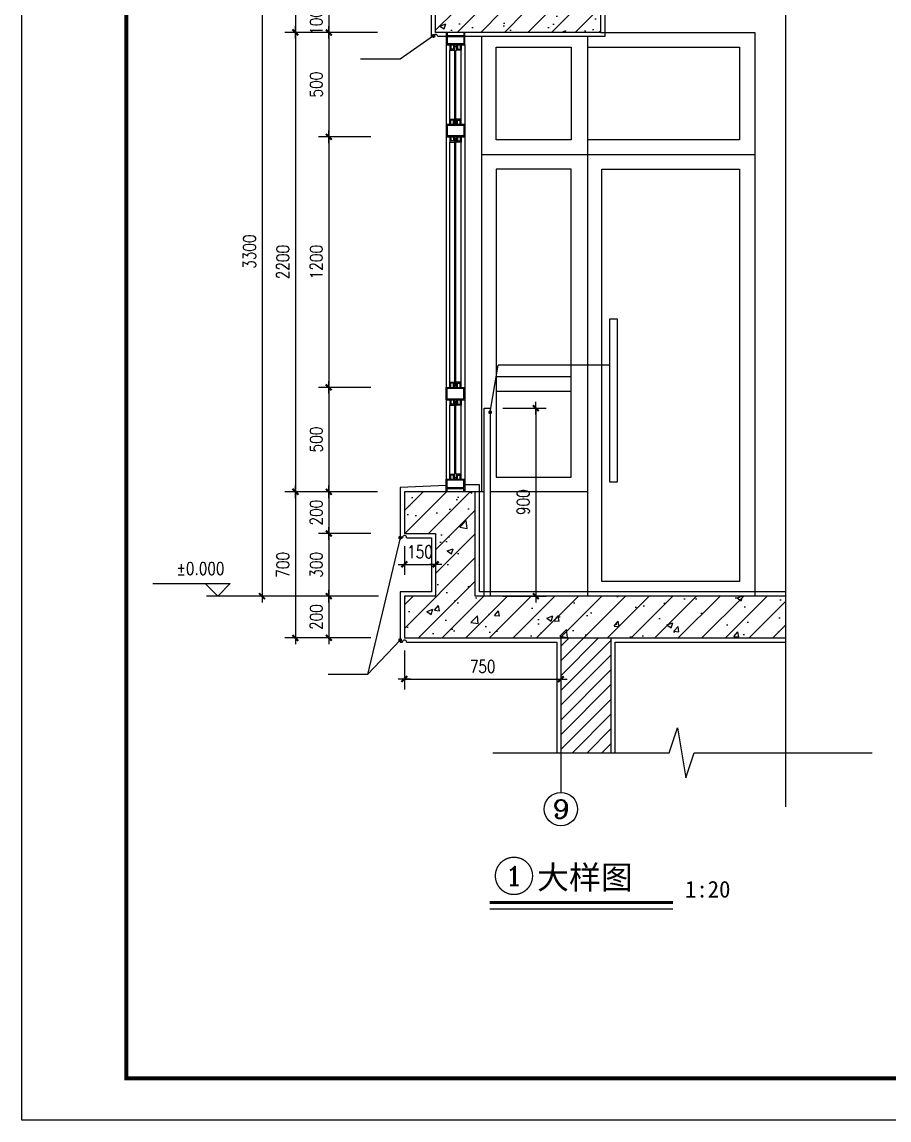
# Model space of a CAD drawing. Extents: x 12400 to 217743, y 90685 to 209848.
# Drawn here: x 115565 to 119720, y 179801 to 185059 of the extents above; entities that cross this region are included whole.
import ezdxf
from ezdxf.enums import TextEntityAlignment as Align

# ---------------------------------------------------------------- set-up
doc = ezdxf.new("R2010")
doc.units = 0
doc.header["$LTSCALE"] = 200
doc.linetypes.add('CONTINOUS', pattern=[0])
doc.linetypes.add('DOTE', pattern=[2.42, 2, -0.2, 0.02, -0.2])
doc.layers.get('0').update_dxf_attribs({"linetype": 'CONTINUOUS'})
doc.layers.get('DEFPOINTS').update_dxf_attribs({"linetype": 'CONTINUOUS'})
for name, color, linetype in [('2', 2, 'CONTINUOUS'), ('4', 4, 'CONTINUOUS'), ('AXIS', 3, 'CONTINUOUS'), ('AXIS_TEXT', 7, 'CONTINUOUS'), ('DOTE', 1, 'DOTE'), ('F1', 121, 'CONTINOUS'), ('HATCH', 8, 'CONTINUOUS'), ('LM-8', 8, 'CONTINUOUS'), ('PM-143', 143, 'CONTINUOUS'), ('PM-8', 8, 'CONTINUOUS'), ('PUB_DIM', 3, 'CONTINUOUS'), ('PUB_TITLE', 143, 'CONTINUOUS'), ('TEXT', 7, 'CONTINUOUS'), ('WALL', 4, 'CONTINUOUS')]:
    doc.layers.add(name, color=color, linetype=linetype)
doc.styles.add('2', font='SIMHEI.TTF')
doc.styles.add('COMP', font='complex', dxfattribs={"bigfont": 'hztxt'})
doc.styles.add('COMPLEX', font='COMPLEX')
doc.styles.add('DIM_FONT', font='SIMPLEX', dxfattribs={"width": 0.8})
doc.dimstyles.new('DIMB20', dxfattribs={"dimscale": 0.2, "dimtxt": 300, "dimasz": 1, "dimexe": 250, "dimexo": 300, "dimgap": 150, "dimtad": 1, "dimdec": 0, "dimzin": 0, "dimdsep": 46, "dimtxsty": 'DIM_FONT', "dimblk": '_DIMX', "dimblk1": '_DIMX', "dimblk2": '_DIMX', "dimcen": 2.5, "dimse2": 1, "dimclrt": 7, "dimadec": 0, "dimazin": 0, "dimtfac": 1, "dimtdec": 0, "dimtix": 1, "dimtmove": 2, "dimatfit": 3, "dimldrblk": '_DIMX', "dimfxl": 0, "dimtolj": 1, "dimtzin": 0, "dimarcsym": 0})
doc.dimstyles.new('DIMN150', dxfattribs={"dimscale": 1.5, "dimtxt": 300, "dimasz": 1, "dimexe": 250, "dimexo": 0, "dimgap": 150, "dimtad": 1, "dimdec": 0, "dimzin": 0, "dimdsep": 46, "dimtxsty": 'DIM_FONT', "dimblk": '_DIMX', "dimblk1": '_DIMX', "dimblk2": '_DIMX', "dimsah": 1, "dimcen": 0, "dimclrt": 7, "dimadec": 0, "dimazin": 0, "dimtfac": 1, "dimtdec": 0, "dimtix": 1, "dimtmove": 2, "dimatfit": 3, "dimldrblk": '_DIMX', "dimfxl": 0, "dimtolj": 1, "dimtzin": 0, "dimarcsym": 0})
doc.dimstyles.new('DIMN20', dxfattribs={"dimscale": 0.2, "dimtxt": 300, "dimasz": 1, "dimexe": 250, "dimexo": 300, "dimgap": 150, "dimtad": 1, "dimdec": 0, "dimzin": 0, "dimdsep": 46, "dimtxsty": 'DIM_FONT', "dimblk": '_DIMX', "dimblk1": '_DIMX', "dimblk2": '_DIMX', "dimcen": 2.5, "dimclrt": 7, "dimadec": 0, "dimazin": 0, "dimtfac": 1, "dimtdec": 0, "dimtix": 1, "dimtmove": 2, "dimatfit": 3, "dimldrblk": '_DIMX', "dimfxl": 0, "dimtolj": 1, "dimtzin": 0, "dimarcsym": 0})
pattern_1 = [(45, (-62562.07, 182309.47), (-56.568542, 56.568542), []), (50, (-62562.07, 182309.47), (286.90407, -25.10085), [30, -330]), (355, (-62562.07, 182309.47), (-55.50053, 300.87685), [24, -264]), (100.4514, (-62538.16, 182307.37), (231.40375, 275.7758), [25.49608, -280.45684]), (46.1842, (-62562.07, 182389.47), (426.8964, -66.2076), [45, -495]), (96.6356, (-62526.5, 182383.95), (373.8651, 389.64715), [38.2441, -420.6852]), (351.1842, (-62562.07, 182389.47), (373.8648, 389.6474), [36, -396]), (21, (-62522.07, 182369.47), (238.76282, -161.04756), [30, -330]), (326, (-62522.07, 182369.47), (97.32613, 290.06), [24, -264]), (71.4514, (-62502.17, 182356.05), (336.08905, 129.0122), [25.49608, -280.45684]), (37.5, (-62562.07, 182309.47), (4.86394, 133.15754), [0, -260.8, 0, -268, 0, -265]), (7.5, (-62562.07, 182309.47), (105.22781, 157.76468), [0, -152.8, 0, -254.8, 0, -101]), (327.5, (-62651.27, 182309.47), (213.528974, -9.02195), [0, -100, 0, -312, 0, -414]), (317.5, (-62691.27, 182309.47), (233.27447, 40.042), [0, -130, 0, -207.2, 0, -294])]

# ---------------------------------------------------------------- blocks, each defined once
blk = doc.blocks.new('_DIMX')
blk.add_line((-150, 0), (150, 0))
at = {"const_width": 50}
blk.add_lwpolyline([(-70, -70), (70, 70)], dxfattribs=at)
blk = doc.blocks.new('*D1985')
at = {"layer": 'DEFPOINTS', "color": 0}
for p in [(117195.4, 185109.5), (117035, 185009.5), (117195.4, 185009.5)]:
    blk.add_point(p, dxfattribs=at)
at = {"layer": 'PUB_DIM', "color": 0, "lineweight": -2}
for p, q in [((117195.4, 185109.5), (116985, 185109.5)), ((117035, 185109.7), (117035, 185109.9)), ((117035, 185109.5), (117035, 185009.5)), ((117195.4, 185009.5), (116985, 185009.5)), ((117035, 185009.3), (117035, 185009.1))]:
    blk.add_line(p, q, dxfattribs=at)
at = {"layer": 'PUB_DIM', "color": 0, "lineweight": -2, "xscale": 0.2, "yscale": 0.2, "zscale": 0.2}
for p, rotation in [((117035, 185109.5), 270), ((117035, 185009.5), 90)]:
    blk.add_blockref('_DIMX', p, dxfattribs=dict(at, rotation=rotation))
at = {"layer": 'PUB_DIM', "color": 7, "insert": (116975, 185059.5), "char_height": 60, "attachment_point": 5, "rotation": 90, "style": 'DIM_FONT'}
blk.add_mtext('\\A1;100', dxfattribs=at)
blk = doc.blocks.new('*D1986')
at = {"layer": 'DEFPOINTS', "color": 0}
for p in [(117195.4, 185009.5), (117035, 184509.5), (117237, 184509.5)]:
    blk.add_point(p, dxfattribs=at)
at = {"layer": 'PUB_DIM', "color": 0, "lineweight": -2}
for p, q in [((117195.4, 185009.5), (116985, 185009.5)), ((117035, 185009.3), (117035, 184509.7)), ((117237, 184509.5), (116985, 184509.5))]:
    blk.add_line(p, q, dxfattribs=at)
at = {"layer": 'PUB_DIM', "color": 0, "lineweight": -2, "xscale": 0.2, "yscale": 0.2, "zscale": 0.2}
for p, rotation in [((117035, 185009.5), 90), ((117035, 184509.5), 270)]:
    blk.add_blockref('_DIMX', p, dxfattribs=dict(at, rotation=rotation))
at = {"layer": 'PUB_DIM', "color": 7, "insert": (116975, 184759.5), "char_height": 60, "attachment_point": 5, "rotation": 90, "style": 'DIM_FONT'}
blk.add_mtext('\\A1;500', dxfattribs=at)
blk = doc.blocks.new('*D1987')
at = {"layer": 'DEFPOINTS', "color": 0}
for p in [(117237, 182809.5), (117035, 182609.5), (117237, 182609.5)]:
    blk.add_point(p, dxfattribs=at)
at = {"layer": 'PUB_DIM', "color": 0, "lineweight": -2}
for p, q in [((117237, 182809.5), (116985, 182809.5)), ((117035, 182809.3), (117035, 182609.7)), ((117237, 182609.5), (116985, 182609.5))]:
    blk.add_line(p, q, dxfattribs=at)
at = {"layer": 'PUB_DIM', "color": 0, "lineweight": -2, "xscale": 0.2, "yscale": 0.2, "zscale": 0.2}
for p, rotation in [((117035, 182809.5), 90), ((117035, 182609.5), 270)]:
    blk.add_blockref('_DIMX', p, dxfattribs=dict(at, rotation=rotation))
at = {"layer": 'PUB_DIM', "color": 7, "insert": (116975, 182709.5), "char_height": 60, "attachment_point": 5, "rotation": 90, "style": 'DIM_FONT'}
blk.add_mtext('\\A1;200', dxfattribs=at)
blk = doc.blocks.new('*D1988')
at = {"layer": 'DEFPOINTS', "color": 0}
for p in [(117237, 182609.5), (117035, 182309.5), (117237, 182309.5)]:
    blk.add_point(p, dxfattribs=at)
at = {"layer": 'PUB_DIM', "color": 0, "lineweight": -2}
for p, q in [((117237, 182609.5), (116985, 182609.5)), ((117035, 182609.3), (117035, 182309.7)), ((117237, 182309.5), (116985, 182309.5))]:
    blk.add_line(p, q, dxfattribs=at)
at = {"layer": 'PUB_DIM', "color": 0, "lineweight": -2, "xscale": 0.2, "yscale": 0.2, "zscale": 0.2}
for p, rotation in [((117035, 182609.5), 90), ((117035, 182309.5), 270)]:
    blk.add_blockref('_DIMX', p, dxfattribs=dict(at, rotation=rotation))
at = {"layer": 'PUB_DIM', "color": 7, "insert": (116975, 182459.5), "char_height": 60, "attachment_point": 5, "rotation": 90, "style": 'DIM_FONT'}
blk.add_mtext('\\A1;300', dxfattribs=at)
blk = doc.blocks.new('*D1989')
at = {"layer": 'DEFPOINTS', "color": 0}
for p in [(117237, 182309.5), (117035, 182109.5), (117237, 182109.5)]:
    blk.add_point(p, dxfattribs=at)
at = {"layer": 'PUB_DIM', "color": 0, "lineweight": -2}
for p, q in [((117237, 182309.5), (116985, 182309.5)), ((117035, 182309.3), (117035, 182109.7)), ((117237, 182109.5), (116985, 182109.5))]:
    blk.add_line(p, q, dxfattribs=at)
at = {"layer": 'PUB_DIM', "color": 0, "lineweight": -2, "xscale": 0.2, "yscale": 0.2, "zscale": 0.2}
for p, rotation in [((117035, 182309.5), 90), ((117035, 182109.5), 270)]:
    blk.add_blockref('_DIMX', p, dxfattribs=dict(at, rotation=rotation))
at = {"layer": 'PUB_DIM', "color": 7, "insert": (116975, 182209.5), "char_height": 60, "attachment_point": 5, "rotation": 90, "style": 'DIM_FONT'}
blk.add_mtext('\\A1;200', dxfattribs=at)
blk = doc.blocks.new('*D1993')
at = {"layer": 'DEFPOINTS', "color": 0}
for p in [(117267.7, 185609.5), (116875, 185009.5), (117267.7, 185009.5)]:
    blk.add_point(p, dxfattribs=at)
at = {"layer": 'PUB_DIM', "color": 0, "lineweight": -2}
for p, q in [((117267.7, 185609.5), (116825, 185609.5)), ((116875, 185609.3), (116875, 185009.7)), ((117267.7, 185009.5), (116825, 185009.5))]:
    blk.add_line(p, q, dxfattribs=at)
at = {"layer": 'PUB_DIM', "color": 0, "lineweight": -2, "xscale": 0.2, "yscale": 0.2, "zscale": 0.2}
for p, rotation in [((116875, 185609.5), 90), ((116875, 185009.5), 270)]:
    blk.add_blockref('_DIMX', p, dxfattribs=dict(at, rotation=rotation))
at = {"layer": 'PUB_DIM', "color": 7, "insert": (116815, 185309.5), "char_height": 60, "attachment_point": 5, "rotation": 90, "style": 'DIM_FONT'}
blk.add_mtext('\\A1;600', dxfattribs=at)
blk = doc.blocks.new('*D1994')
at = {"layer": 'DEFPOINTS', "color": 0}
for p in [(117267.7, 185009.5), (116875, 182809.5), (117267.7, 182809.5)]:
    blk.add_point(p, dxfattribs=at)
at = {"layer": 'PUB_DIM', "color": 0, "lineweight": -2}
for p, q in [((117267.7, 185009.5), (116825, 185009.5)), ((116875, 185009.3), (116875, 182809.7)), ((117267.7, 182809.5), (116825, 182809.5))]:
    blk.add_line(p, q, dxfattribs=at)
at = {"layer": 'PUB_DIM', "color": 0, "lineweight": -2, "xscale": 0.2, "yscale": 0.2, "zscale": 0.2}
for p, rotation in [((116875, 185009.5), 90), ((116875, 182809.5), 270)]:
    blk.add_blockref('_DIMX', p, dxfattribs=dict(at, rotation=rotation))
at = {"layer": 'PUB_DIM', "color": 7, "insert": (116815, 183909.5), "char_height": 60, "attachment_point": 5, "rotation": 90, "style": 'DIM_FONT'}
blk.add_mtext('\\A1;2200', dxfattribs=at)
blk = doc.blocks.new('*D1995')
at = {"layer": 'DEFPOINTS', "color": 0}
for p in [(117267.7, 182809.5), (116875, 182109.5), (117237, 182109.5)]:
    blk.add_point(p, dxfattribs=at)
at = {"layer": 'PUB_DIM', "color": 0, "lineweight": -2}
for p, q in [((117267.7, 182809.5), (116825, 182809.5)), ((116875, 182809.3), (116875, 182109.7)), ((117237, 182109.5), (116825, 182109.5))]:
    blk.add_line(p, q, dxfattribs=at)
at = {"layer": 'PUB_DIM', "color": 0, "lineweight": -2, "xscale": 0.2, "yscale": 0.2, "zscale": 0.2}
for p, rotation in [((116875, 182809.5), 90), ((116875, 182109.5), 270)]:
    blk.add_blockref('_DIMX', p, dxfattribs=dict(at, rotation=rotation))
at = {"layer": 'PUB_DIM', "color": 7, "insert": (116815, 182459.5), "char_height": 60, "attachment_point": 5, "rotation": 90, "style": 'DIM_FONT'}
blk.add_mtext('\\A1;700', dxfattribs=at)
blk = doc.blocks.new('_INDEX1')
at = {"const_width": 0.035}
blk.add_lwpolyline([(-0.5, 0, 1), (0.5, 0, 1)], format="xyb", close=True, dxfattribs=at)
at = {"style": 'COMP', "width": 2.333333}
blk.add_attdef('1', text='', height=0.5, dxfattribs=at).set_placement((-0.25, -0.25), (0.25, -0.25), align=Align.FIT)
blk = doc.blocks.new('*D2176')
at = {"layer": 'DEFPOINTS', "color": 0}
for p in [(117107.7, 185609.5), (116715, 182309.5), (117107.7, 182309.5)]:
    blk.add_point(p, dxfattribs=at)
at = {"layer": 'PUB_DIM', "color": 0, "lineweight": -2}
for p, q in [((117107.7, 185609.5), (116665, 185609.5)), ((116715, 185609.3), (116715, 182309.7))]:
    blk.add_line(p, q, dxfattribs=at)
at = {"layer": 'PUB_DIM', "color": 0, "lineweight": -2, "xscale": 0.2, "yscale": 0.2, "zscale": 0.2}
for p, rotation in [((116715, 185609.5), 90), ((116715, 182309.5), 270)]:
    blk.add_blockref('_DIMX', p, dxfattribs=dict(at, rotation=rotation))
at = {"layer": 'PUB_DIM', "color": 7, "insert": (116655, 183959.5), "char_height": 60, "attachment_point": 5, "rotation": 90, "style": 'DIM_FONT'}
blk.add_mtext('\\A1;3300', dxfattribs=at)
blk = doc.blocks.new('*D2179')
at = {"layer": 'DEFPOINTS', "color": 0}
for p in [(117195.4, 184509.5), (117035, 183309.5), (117237, 183309.5)]:
    blk.add_point(p, dxfattribs=at)
at = {"layer": 'PUB_DIM', "color": 0, "lineweight": -2}
for p, q in [((117195.4, 184509.5), (116985, 184509.5)), ((117035, 184509.3), (117035, 183309.7)), ((117237, 183309.5), (116985, 183309.5))]:
    blk.add_line(p, q, dxfattribs=at)
at = {"layer": 'PUB_DIM', "color": 0, "lineweight": -2, "xscale": 0.2, "yscale": 0.2, "zscale": 0.2}
for p, rotation in [((117035, 184509.5), 90), ((117035, 183309.5), 270)]:
    blk.add_blockref('_DIMX', p, dxfattribs=dict(at, rotation=rotation))
at = {"layer": 'PUB_DIM', "color": 7, "insert": (116975, 183909.5), "char_height": 60, "attachment_point": 5, "rotation": 90, "style": 'DIM_FONT'}
blk.add_mtext('\\A1;1200', dxfattribs=at)
blk = doc.blocks.new('*D2180')
at = {"layer": 'DEFPOINTS', "color": 0}
for p in [(117195.4, 183309.5), (117035, 182809.5), (117237, 182809.5)]:
    blk.add_point(p, dxfattribs=at)
at = {"layer": 'PUB_DIM', "color": 0, "lineweight": -2}
for p, q in [((117195.4, 183309.5), (116985, 183309.5)), ((117035, 183309.3), (117035, 182809.7)), ((117237, 182809.5), (116985, 182809.5))]:
    blk.add_line(p, q, dxfattribs=at)
at = {"layer": 'PUB_DIM', "color": 0, "lineweight": -2, "xscale": 0.2, "yscale": 0.2, "zscale": 0.2}
for p, rotation in [((117035, 183309.5), 90), ((117035, 182809.5), 270)]:
    blk.add_blockref('_DIMX', p, dxfattribs=dict(at, rotation=rotation))
at = {"layer": 'PUB_DIM', "color": 7, "insert": (116975, 183059.5), "char_height": 60, "attachment_point": 5, "rotation": 90, "style": 'DIM_FONT'}
blk.add_mtext('\\A1;500', dxfattribs=at)
blk = doc.blocks.new('*D2182')
at = {"layer": 'DEFPOINTS', "color": 0}
for p in [(117808.5, 183209.5), (117808.5, 182309.5), (118026.8, 182309.5)]:
    blk.add_point(p, dxfattribs=at)
at = {"layer": 'PUB_DIM', "color": 0, "lineweight": -2}
for p, q in [((117868.5, 183209.5), (118076.8, 183209.5)), ((118026.8, 183209.3), (118026.8, 182309.7)), ((117868.5, 182309.5), (118076.8, 182309.5))]:
    blk.add_line(p, q, dxfattribs=at)
at = {"layer": 'PUB_DIM', "color": 0, "lineweight": -2, "xscale": 0.2, "yscale": 0.2, "zscale": 0.2}
for p, rotation in [((118026.8, 183209.5), 90), ((118026.8, 182309.5), 270)]:
    blk.add_blockref('_DIMX', p, dxfattribs=dict(at, rotation=rotation))
at = {"layer": 'PUB_DIM', "color": 7, "insert": (117966.8, 182759.5), "char_height": 60, "attachment_point": 5, "rotation": 90, "style": 'DIM_FONT'}
blk.add_mtext('\\A1;900', dxfattribs=at)
blk = doc.blocks.new('*D2183')
at = {"layer": 'DEFPOINTS', "color": 0}
for p in [(117397, 182609.5), (117547, 182609.5), (117547, 182461.8)]:
    blk.add_point(p, dxfattribs=at)
at = {"layer": 'PUB_DIM', "color": 0, "lineweight": -2}
for p, q in [((117397, 182549.5), (117397, 182411.8)), ((117547, 182549.5), (117547, 182411.8)), ((117396.8, 182461.8), (117396.6, 182461.8)), ((117397, 182461.8), (117547, 182461.8)), ((117547.2, 182461.8), (117547.4, 182461.8))]:
    blk.add_line(p, q, dxfattribs=at)
at = {"layer": 'PUB_DIM', "color": 0, "lineweight": -2, "xscale": 0.2, "yscale": 0.2, "zscale": 0.2}
blk.add_blockref('_DIMX', (117397, 182461.8), dxfattribs=at)
at = {"layer": 'PUB_DIM', "color": 0, "lineweight": -2, "xscale": 0.2, "yscale": 0.2, "zscale": 0.2, "rotation": 180}
blk.add_blockref('_DIMX', (117547, 182461.8), dxfattribs=at)
at = {"layer": 'PUB_DIM', "color": 7, "insert": (117472, 182521.8), "char_height": 60, "attachment_point": 5, "style": 'DIM_FONT'}
blk.add_mtext('\\A1;150', dxfattribs=at)
blk = doc.blocks.new('*D2184')
at = {"layer": 'DEFPOINTS', "color": 0}
for p in [(117397, 182109.5), (118147, 182109.5), (118147, 181912.2)]:
    blk.add_point(p, dxfattribs=at)
at = {"layer": 'PUB_DIM', "color": 0, "lineweight": -2}
for p, q in [((117397, 182049.5), (117397, 181862.2)), ((118147, 182049.5), (118147, 181862.2)), ((117397.2, 181912.2), (118146.8, 181912.2))]:
    blk.add_line(p, q, dxfattribs=at)
at = {"layer": 'PUB_DIM', "color": 0, "lineweight": -2, "xscale": 0.2, "yscale": 0.2, "zscale": 0.2, "rotation": 180}
blk.add_blockref('_DIMX', (117397, 181912.2), dxfattribs=at)
at = {"layer": 'PUB_DIM', "color": 0, "lineweight": -2, "xscale": 0.2, "yscale": 0.2, "zscale": 0.2}
blk.add_blockref('_DIMX', (118147, 181912.2), dxfattribs=at)
at = {"layer": 'PUB_DIM', "color": 7, "insert": (117772, 181972.2), "char_height": 60, "attachment_point": 5, "style": 'DIM_FONT'}
blk.add_mtext('\\A1;750', dxfattribs=at)
blk = doc.blocks.new('_AXISO')
blk.add_circle((0, 0), 0.5)
at = {"layer": 'AXIS_TEXT', "style": 'COMPLEX', "width": 1.041667}
blk.add_attdef('A', text='', height=0.56, dxfattribs=at).set_placement((-0.25, -0.28), (0.25, -0.28), align=Align.FIT)

msp = doc.modelspace()

# ---------------------------------------------------------------- hatches: boundary and pattern name
at = {"layer": 'HATCH'}
h = msp.add_hatch(dxfattribs=at)
h.set_pattern_fill('AN31C', color=256, scale=400, style=0)
h.set_pattern_definition(pattern_1)
h.paths.add_polyline_path([(118147.024, 186009.467), (118147.024, 185109.467), (117547.024, 185109.467), (117547.024, 185009.467), (118337.024, 185009.467), (118337.024, 185489.467), (119223.938, 185489.467), (119223.938, 185609.467), (118337.024, 185609.467), (118337.024, 186109.467), (117547.024, 186109.467), (117547.024, 186009.467)])
h = msp.add_hatch(dxfattribs=at)
h.set_pattern_fill('AN31C', color=256, scale=400, style=0)
h.set_pattern_definition(pattern_1)
h.paths.add_polyline_path([(119223.938, 182109.467), (119223.938, 182309.467), (117737.024, 182309.467), (117737.024, 182809.467), (117397.024, 182809.467), (117397.024, 182609.467), (117547.024, 182609.467), (117547.024, 182309.467), (117397.024, 182309.467), (117397.024, 182109.467)])
h = msp.add_hatch(dxfattribs=at)
h.set_pattern_fill('ANSI31', color=256, scale=400, style=0)
h.set_pattern_definition([(45, (-62562.07, 182309.467), (-35.355339, 35.355339), [])])
h.paths.add_polyline_path([(118387.024, 182109.467), (118147.024, 182109.467), (118147.024, 181559.263), (118387.024, 181559.263)])

# ---------------------------------------------------------------- linework, layer by layer
msp.add_line((117778.791, 182809.467), (117737.024, 182809.467))
msp.add_lwpolyline([(117778.791, 183209.467), (117808.477, 183209.467), (117808.477, 182309.467), (117778.791, 182309.467)], close=True)
at = {"layer": '2'}
for points in [[(119223.938, 185469.467), (118357.024, 185469.467), (118357.024, 184989.467), (117687.024, 184989.467)], [(117537.073, 184989.467), (117527.024, 184989.467), (117527.024, 185129.467), (117597.024, 185129.467)], [(117597.024, 184989.467), (117557.073, 184989.467)], [(117597.024, 182839.467), (117377.024, 182829.467), (117377.024, 182589.467), (117387.918, 182589.467)], [(119223.938, 182329.467), (117757.024, 182329.467), (117757.024, 182843.389), (117687.024, 182843.389)], [(117407.918, 182589.467), (117527.024, 182589.467), (117527.024, 182329.467), (117377.024, 182329.467), (117377.024, 182089.467), (117387.871, 182089.467)], [(117407.871, 182089.467), (118127.024, 182089.467), (118127.024, 181559.263)], [(118407.024, 181559.263), (118407.024, 182089.467), (119223.938, 182089.467)]]:
    msp.add_lwpolyline(points, dxfattribs=at)
for centre, start in [((117547.073, 184989.467), 0), ((117397.918, 182589.467), 360), ((117397.871, 182089.467), 0)]:
    msp.add_arc(centre, 10, start, 180, dxfattribs=at)
at = {"layer": '4'}
for points in [[(119223.938, 185489.467), (118337.024, 185489.467), (118337.024, 185009.467), (117547.024, 185009.467), (117547.024, 185109.467), (118147.024, 185109.467), (118147.024, 186009.467), (117547.024, 186009.467), (117547.024, 186109.467), (118337.024, 186109.467), (118337.024, 185609.467), (119223.938, 185609.467)], [(119223.938, 182309.467), (117737.024, 182309.467), (117737.024, 182809.467), (117397.024, 182809.467), (117397.024, 182609.467), (117547.024, 182609.467), (117547.024, 182309.467), (117397.024, 182309.467), (117397.024, 182109.467), (119223.938, 182109.467)]]:
    msp.add_lwpolyline(points, dxfattribs=at)
at = {"layer": 'DOTE'}
msp.add_line((118147.024, 182056.677), (118147.024, 181369.773), dxfattribs=at)
at = {"layer": 'F1'}
for p, q in [((117597.024, 185009.467), (117597.024, 184949.467)), ((117602.024, 185009.467), (117602.024, 184994.467)), ((117602.024, 184994.467), (117682.024, 184994.467)), ((117602.024, 184989.467), (117602.024, 184954.467)), ((117602.024, 184989.467), (117682.024, 184989.467)), ((117632.631, 184929.516), (117619.689, 184929.516)), ((117637.631, 184949.467), (117637.631, 184924.516)), ((117637.631, 184941.902), (117646.417, 184941.902)), ((117646.417, 184949.467), (117646.417, 184924.516)), ((117651.417, 184929.516), (117664.36, 184929.516)), ((117632.631, 184589.418), (117619.689, 184589.418)), ((117637.631, 184569.467), (117637.631, 184594.418)), ((117646.417, 184569.467), (117646.417, 184594.418)), ((117651.417, 184589.418), (117664.36, 184589.418)), ((117597.024, 184569.467), (117687.024, 184569.467)), ((117597.024, 184569.467), (117597.024, 184509.467)), ((117602.024, 184564.467), (117602.024, 184514.467)), ((117602.024, 184564.467), (117682.024, 184564.467)), ((117637.631, 184577.031), (117646.417, 184577.031)), ((117632.631, 184489.516), (117619.689, 184489.516)), ((117637.631, 184509.467), (117637.631, 184484.516)), ((117637.631, 184501.902), (117646.417, 184501.902)), ((117646.417, 184509.467), (117646.417, 184484.516)), ((117651.417, 184489.516), (117664.36, 184489.516)), ((117632.631, 183329.417), (117619.689, 183329.417)), ((117637.631, 183309.466), (117637.631, 183334.417)), ((117646.417, 183309.466), (117646.417, 183334.417)), ((117651.417, 183329.417), (117664.36, 183329.417)), ((117597.024, 183249.466), (117597.024, 183309.466)), ((117602.024, 183254.466), (117602.024, 183304.466)), ((117637.631, 183317.031), (117646.417, 183317.031)), ((117597.024, 183249.466), (117687.024, 183249.466)), ((117602.024, 183254.466), (117682.024, 183254.466)), ((117632.631, 183229.515), (117619.689, 183229.515)), ((117637.631, 183249.466), (117637.631, 183224.515)), ((117637.631, 183241.902), (117646.417, 183241.902)), ((117646.417, 183249.466), (117646.417, 183224.515)), ((117651.417, 183229.515), (117664.36, 183229.515)), ((117597.024, 182809.467), (117597.024, 182869.467)), ((117602.024, 182829.467), (117602.024, 182864.467)), ((117632.631, 182889.418), (117619.689, 182889.418)), ((117637.631, 182869.467), (117637.631, 182894.418)), ((117637.631, 182877.031), (117646.417, 182877.031)), ((117646.417, 182869.467), (117646.417, 182894.418)), ((117650.411, 182869.467), (117685.209, 182869.467)), ((117651.417, 182889.418), (117664.36, 182889.418)), ((117602.024, 182829.467), (117682.024, 182829.467)), ((117602.024, 182809.467), (117602.024, 182824.467)), ((117602.024, 182824.467), (117682.024, 182824.467))]:
    msp.add_line(p, q, dxfattribs=at)
for points in [[(117597.024, 184949.467), (117687.024, 184949.467), (117687.024, 184949.467), (117687.024, 185009.467)], [(117682.024, 185009.467), (117682.024, 184994.467)], [(117682.024, 184989.467), (117682.024, 184954.467), (117682.024, 184954.467), (117602.024, 184954.467)], [(117614.689, 184949.467), (117614.689, 184924.516), (117637.631, 184924.516)], [(117619.689, 184949.467), (117619.689, 184929.516)], [(117632.631, 184949.467), (117632.631, 184929.516)], [(117669.36, 184949.467), (117669.36, 184924.516), (117646.417, 184924.516)], [(117651.417, 184949.467), (117651.417, 184929.516)], [(117664.36, 184949.467), (117664.36, 184929.516)], [(117614.689, 184569.467), (117614.689, 184594.418), (117637.631, 184594.418)], [(117619.689, 184569.467), (117619.689, 184589.418)], [(117632.631, 184569.467), (117632.631, 184589.418)], [(117669.36, 184569.467), (117669.36, 184594.418), (117646.417, 184594.418)], [(117651.417, 184569.467), (117651.417, 184589.418)], [(117664.36, 184569.467), (117664.36, 184589.418)], [(117597.024, 184509.467), (117687.024, 184509.467), (117687.024, 184509.467), (117687.024, 184569.467)], [(117682.024, 184564.467), (117682.024, 184514.467), (117682.024, 184514.467), (117602.024, 184514.467)], [(117614.689, 184509.467), (117614.689, 184484.516), (117637.631, 184484.516)], [(117619.689, 184509.467), (117619.689, 184489.516)], [(117632.631, 184509.467), (117632.631, 184489.516)], [(117669.36, 184509.467), (117669.36, 184484.516), (117646.417, 184484.516)], [(117651.417, 184509.467), (117651.417, 184489.516)], [(117664.36, 184509.467), (117664.36, 184489.516)], [(117614.689, 183309.466), (117614.689, 183334.417), (117637.631, 183334.417)], [(117619.689, 183309.466), (117619.689, 183329.417)], [(117632.631, 183309.466), (117632.631, 183329.417)], [(117669.36, 183309.466), (117669.36, 183334.417), (117646.417, 183334.417)], [(117651.417, 183309.466), (117651.417, 183329.417)], [(117664.36, 183309.466), (117664.36, 183329.417)], [(117597.024, 183309.466), (117687.024, 183309.466), (117687.024, 183309.466), (117687.024, 183249.466)], [(117682.024, 183254.466), (117682.024, 183304.466), (117682.024, 183304.466), (117602.024, 183304.466)], [(117614.689, 183249.466), (117614.689, 183224.515), (117637.631, 183224.515)], [(117619.689, 183249.466), (117619.689, 183229.515)], [(117632.631, 183249.466), (117632.631, 183229.515)], [(117669.36, 183249.466), (117669.36, 183224.515), (117646.417, 183224.515)], [(117651.417, 183249.466), (117651.417, 183229.515)], [(117664.36, 183249.466), (117664.36, 183229.515)], [(117597.024, 182869.467), (117687.024, 182869.467), (117687.024, 182869.467), (117687.024, 182809.467)], [(117682.024, 182829.467), (117682.024, 182864.467), (117682.024, 182864.467), (117602.024, 182864.467)], [(117614.689, 182869.467), (117614.689, 182894.418), (117637.631, 182894.418)], [(117619.689, 182869.467), (117619.689, 182889.418)], [(117632.631, 182869.467), (117632.631, 182889.418)], [(117669.36, 182869.467), (117669.36, 182894.418), (117646.417, 182894.418)], [(117651.417, 182869.467), (117651.417, 182889.418)], [(117664.36, 182869.467), (117664.36, 182889.418)], [(117682.024, 182809.467), (117682.024, 182824.467)]]:
    msp.add_lwpolyline(points, dxfattribs=at)
at = {"layer": 'LM-8'}
for p, q in [((118337.024, 185009.467), (119077.024, 185009.467)), ((119077.024, 185009.467), (119077.024, 182309.467)), ((117767.024, 184989.467), (117767.024, 182809.467)), ((118277.024, 182309.467), (118277.024, 184989.467)), ((117767.024, 184424.467), (119077.024, 184424.467)), ((118197.024, 183359.467), (117837.024, 183359.467)), ((118197.024, 183289.467), (117837.024, 183289.467)), ((118277.024, 182809.467), (117808.477, 182809.467))]:
    msp.add_line(p, q, dxfattribs=at)
for points in [[(118197.024, 184494.467), (117837.024, 184494.467), (117837.024, 184939.467), (118197.024, 184939.467), (118197.024, 184494.467)], [(119003.46, 182379.467), (118343.46, 182379.467), (118343.46, 184354.467), (119003.46, 184354.467)], [(118417.522, 182855.23), (118381.094, 182855.23), (118381.094, 183637.994), (118417.522, 183637.994)]]:
    msp.add_lwpolyline(points, close=True, dxfattribs=at)
for points in [[(118273.46, 184939.467), (119003.46, 184939.467), (119003.46, 184494.467), (118273.46, 184494.467)], [(118197.024, 184354.467), (117837.024, 184354.467), (117837.024, 182879.467), (118197.024, 182879.467), (118197.024, 184354.467)]]:
    msp.add_lwpolyline(points, dxfattribs=at)
at = {"layer": 'PM-143'}
for p, q in [((117614.689, 184594.418), (117614.689, 184924.516)), ((117639.649, 184577.031), (117639.649, 184922.497)), ((117644.339, 184577.031), (117644.339, 184922.497)), ((117669.36, 184594.418), (117669.36, 184924.516)), ((117614.689, 183334.417), (117614.689, 184484.516)), ((117639.649, 183317.031), (117639.649, 184501.902)), ((117644.339, 183317.031), (117644.339, 184501.902)), ((117669.36, 183334.417), (117669.36, 184484.516)), ((117614.689, 182894.418), (117614.689, 183224.515)), ((117639.649, 182896.436), (117639.649, 183241.902)), ((117644.339, 182896.436), (117644.339, 183241.902)), ((117669.36, 182894.418), (117669.36, 183224.515))]:
    msp.add_line(p, q, dxfattribs=at)
at = {"layer": 'PM-8'}
for p, q in [((117597.024, 184949.467), (117597.024, 182869.467)), ((117687.024, 184949.467), (117687.024, 182869.467))]:
    msp.add_line(p, q, dxfattribs=at)
at = {"layer": 'PUB_DIM'}
for p, q in [((119223.938, 185903.413), (119223.938, 181301.325)), ((116191.582, 182369.467), (116563.011, 182369.467)), ((116443.011, 182369.467), (116503.011, 182309.467)), ((116503.011, 182309.467), (116563.011, 182369.467)), ((117273.826, 182309.467), (116449.18, 182309.467)), ((118666.243, 181559.263), (118706.243, 181679.263)), ((118706.243, 181679.263), (118746.243, 181439.263)), ((117820.259, 181559.263), (118666.243, 181559.263)), ((118746.243, 181439.263), (118786.243, 181559.263)), ((118786.243, 181559.263), (119639.234, 181559.263))]:
    msp.add_line(p, q, dxfattribs=at)
for centre, start, end in [((117639.649, 184924.516), 180, 270), ((117644.339, 184924.516), 270, 360), ((117639.649, 184594.418), 90, 180), ((117644.339, 184594.418), 0, 90), ((117639.649, 184484.516), 180, 270), ((117644.339, 184484.516), 270, 360), ((117639.649, 183334.417), 90, 180), ((117644.339, 183334.417), 0, 90), ((117639.649, 183224.515), 180, 270), ((117644.339, 183224.515), 270, 360), ((117639.649, 182894.418), 90, 180), ((117644.339, 182894.418), 0, 90)]:
    msp.add_arc(centre, 2.018, start, end, dxfattribs=at)
at = {"layer": 'PUB_TITLE'}
msp.add_lwpolyline([(132384.746, 179800.554), (115564.746, 179800.554), (115564.746, 191680.554), (132384.746, 191680.554)], close=True, dxfattribs=at)
at = {"layer": 'PUB_TITLE', "const_width": 20}
msp.add_lwpolyline([(132184.746, 180000.554), (132184.746, 191480.554), (116064.746, 191480.554), (116064.746, 180000.554)], close=True, dxfattribs=at)
at = {"layer": 'PUB_TITLE', "const_width": 14}
msp.add_lwpolyline([(117806.099, 180841.889), (118683.974, 180841.889)], dxfattribs=at)
at = {"layer": 'PUB_TITLE'}
msp.add_lwpolyline([(117806.099, 180811.889), (118683.974, 180811.889)], dxfattribs=at)
at = {"layer": 'TEXT'}
for p, q in [((117376.282, 184881.851), (117186.928, 184881.851)), ((118382.328, 183415.514), (117846.9, 183415.514)), ((117220.743, 181934.675), (117031.389, 181934.675))]:
    msp.add_line(p, q, dxfattribs=at)
at = {"layer": 'WALL'}
for p, q in [((118147.024, 182109.467), (118147.024, 181559.263)), ((118387.024, 182109.467), (118387.024, 181559.263))]:
    msp.add_line(p, q, dxfattribs=at)

# ---------------------------------------------------------------- block references
at = {"layer": 'AXIS'}
ref = msp.add_blockref('_AXISO', (118147.024, 181289.773), dxfattribs=dict(at, xscale=160, yscale=160, zscale=160))
ref.add_attrib('A', '9', dxfattribs={"layer": 'AXIS_TEXT', "height": 89.6, "style": 'COMPLEX', "width": 1.339286}).set_placement((118107.024, 181244.973), (118187.024, 181244.973), align=Align.FIT)
at = {"layer": 'PUB_TITLE', "xscale": 178.3018867924528, "yscale": 178.3018867924528, "zscale": 416.0377358490566}
msp.add_blockref('_INDEX1', (117922.316, 180969.862), dxfattribs=at).add_auto_attribs({'1': '1'})

# ---------------------------------------------------------------- texts
at = {"layer": 'PUB_DIM', "style": 'DIM_FONT', "width": 0.8}
msp.add_text('%%p0.000', height=60, dxfattribs=at).set_placement((116535.411, 182411.467), align=Align.RIGHT)
at = {"layer": 'PUB_TITLE', "style": '2'}
for s, height, p in [('大样图', 112, (118033.207, 180907.09)), ('1:20', 80, (118741.93, 180866.013))]:
    msp.add_text(s, height=height, dxfattribs=at).set_placement(p)

# ---------------------------------------------------------------- dimensions: what is measured, and where the dimension line sits
at = {"layer": 'PUB_DIM'}
for base, p1, p2, dimstyle, picture, middle in [((116715.005, 182309.467), (117107.704, 185609.467), (117107.704, 182309.467), 'DIMB20', '*D2176', (116655.005, 183959.467)), ((116875.005, 185009.467), (117267.704, 185609.467), (117267.704, 185009.467), 'DIMN20', '*D1993', (116815.005, 185309.467)), ((117035.005, 185009.467), (117195.444, 185109.467), (117195.444, 185009.467), 'DIMN20', '*D1985', (116975.005, 185059.467)), ((116875.005, 182809.467), (117267.704, 185009.467), (117267.704, 182809.467), 'DIMN20', '*D1994', (116815.005, 183909.467)), ((117035.005, 184509.467), (117195.444, 185009.467), (117237.036, 184509.467), 'DIMN20', '*D1986', (116975.005, 184759.467)), ((117035.005, 183309.467), (117195.444, 184509.467), (117237.036, 183309.467), 'DIMN20', '*D2179', (116975.005, 183909.467)), ((117035.005, 182809.467), (117195.444, 183309.467), (117237.036, 182809.467), 'DIMN20', '*D2180', (116975.005, 183059.467)), ((116875.005, 182109.467), (117267.704, 182809.467), (117237.036, 182109.467), 'DIMN20', '*D1995', (116815.005, 182459.467)), ((117035.005, 182609.467), (117237.036, 182809.467), (117237.036, 182609.467), 'DIMN20', '*D1987', (116975.005, 182709.467)), ((117035.005, 182309.467), (117237.036, 182609.467), (117237.036, 182309.467), 'DIMN20', '*D1988', (116975.005, 182459.467)), ((117035.005, 182109.467), (117237.036, 182309.467), (117237.036, 182109.467), 'DIMN20', '*D1989', (116975.005, 182209.467))]:
    dim = msp.add_linear_dim(base=base, p1=p1, p2=p2, angle=90, dimstyle=dimstyle, override={"dimexo": 0, "dimblk1": '_DIMX', "dimblk2": '_DIMX', "dimsah": 1}, dxfattribs=at)
    dim.commit()
    dim.dimension.update_dxf_attribs({"geometry": picture, "text_midpoint": middle})
dim = msp.add_linear_dim(base=(118026.803, 182309.467), p1=(117808.477, 183209.467), p2=(117808.477, 182309.467), angle=90, dimstyle='DIMN20', dxfattribs=at)
dim.commit()
dim.dimension.update_dxf_attribs({"geometry": '*D2182', "text_midpoint": (117966.803, 182759.467)})
for base, p1, p2, picture, middle in [((117547.024, 182461.827), (117397.024, 182609.467), (117547.024, 182609.467), '*D2183', (117472.024, 182521.827)), ((118147.024, 181912.239), (117397.024, 182109.467), (118147.024, 182109.467), '*D2184', (117772.024, 181972.239))]:
    dim = msp.add_linear_dim(base=base, p1=p1, p2=p2, dimstyle='DIMN20', dxfattribs=at)
    dim.commit()
    dim.dimension.update_dxf_attribs({"geometry": picture, "text_midpoint": middle})

# ---------------------------------------------------------------- leaders
at = {"layer": 'TEXT'}
for points in [[(117537.064, 184992.414, 20.59), (117376.282, 184881.851, 20.59)], [(117808.477, 183190.229), (117846.9, 183415.514)], [(117377.024, 182589.467, 20.59), (117220.743, 181934.675, 20.59)], [(117377.024, 182098.88, 20.59), (117220.743, 181934.675, 20.59)]]:
    msp.add_leader(points, dimstyle='DIMN150', override={"dimasz": 50, "dimldrblk": 'DOTSMALL'}, dxfattribs=at)

doc.saveas('drawing.dxf')
